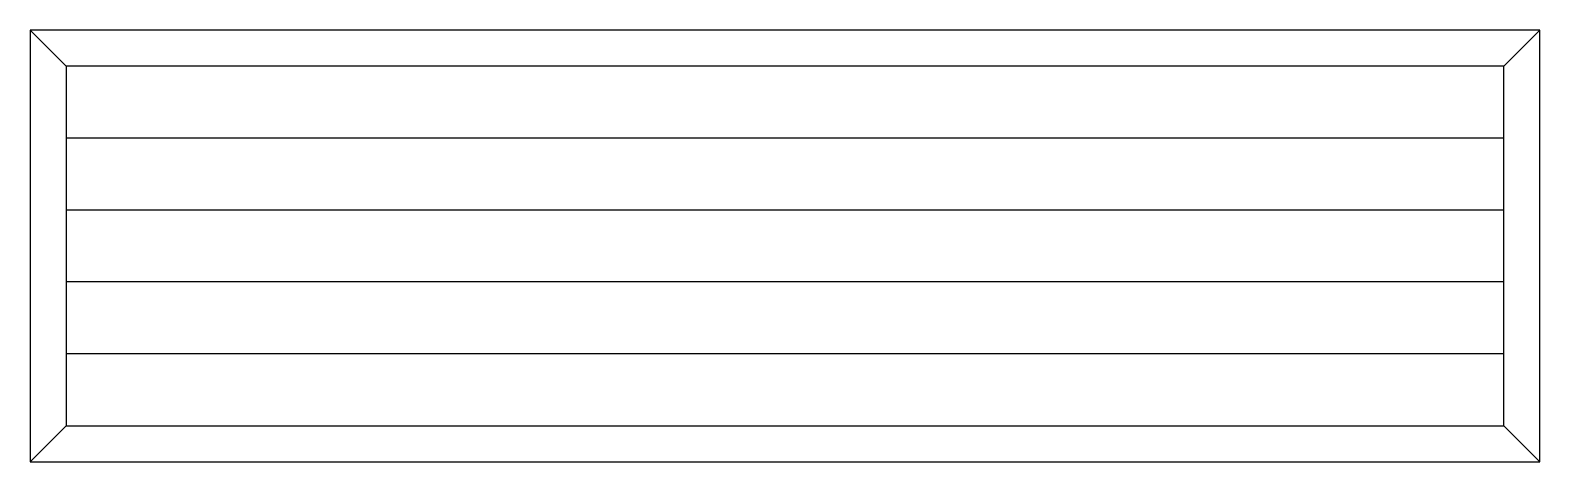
# Model space of a CAD drawing. Extents: x -4.2 to 4.2, y -1.2 to 1.2.
import ezdxf

# ---------------------------------------------------------------- set-up
doc = ezdxf.new("R2010")
doc.units = 0
doc.header["$MEASUREMENT"] = 0

msp = doc.modelspace()

# ---------------------------------------------------------------- linework, layer by layer
for points in [[(-4.2, -1.2), (4.2, -1.2), (4.2, 1.2), (-4.2, 1.2)], [(-4, -1), (4, -1), (4, 1), (-4, 1)]]:
    msp.add_lwpolyline(points, close=True)
for points in [[(-4, 1), (-4.2, 1.2)], [(4, 1), (4.2, 1.2)], [(4, 0.6), (-4, 0.6)], [(4, 0.2), (-4, 0.2)], [(4, -0.2), (-4, -0.2)], [(4, -0.6), (-4, -0.6)], [(-4, -1), (-4.2, -1.2)], [(4, -1), (4.2, -1.2)]]:
    msp.add_lwpolyline(points)

doc.saveas('drawing.dxf')
